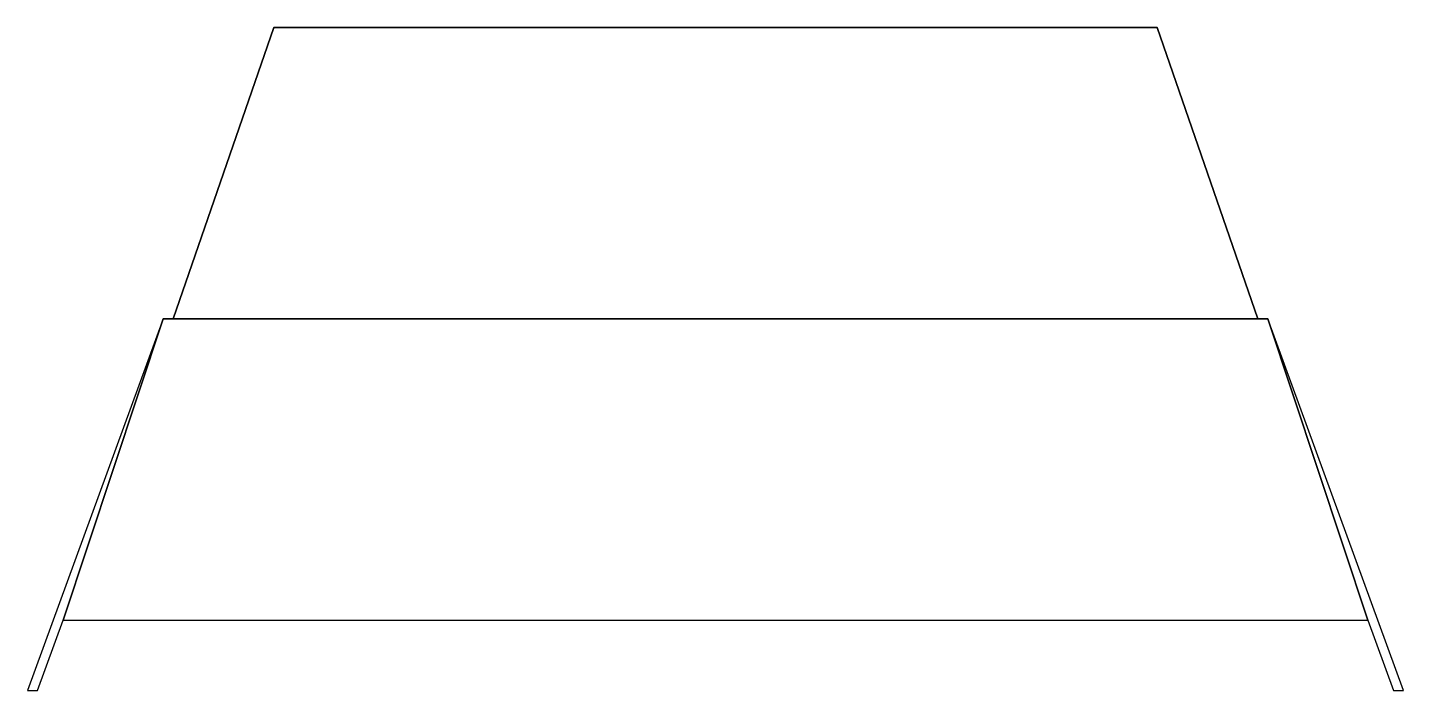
# Model space of a CAD drawing. Extents: x -0.69 to 0.69, y 0.01 to 0.67.
import ezdxf

# ---------------------------------------------------------------- set-up
doc = ezdxf.new("R2010")
doc.units = 0
doc.layers.add('INSIDE', color=3, linetype='CONTINUOUS')

msp = doc.modelspace()

# ---------------------------------------------------------------- linework, layer by layer
at = {"layer": 'INSIDE'}
for points in [[(0.54, 0.38, 0.59), (0.44, 0.67, 0.59), (-0.44, 0.67, 0.59), (-0.54, 0.38, 0.59)], [(-0.44, 0.67, 0.59), (-0.44, 0.67, 1.1), (-0.54, 0.38, 1.11), (-0.54, 0.38, 0.59)], [(0.44, 0.67, 0.59), (0.44, 0.67, 1.1), (-0.44, 0.67, 1.1), (-0.44, 0.67, 0.59)], [(0.54, 0.38, 0.59), (0.54, 0.38, 1.11), (0.44, 0.67, 1.1), (0.44, 0.67, 0.59)], [(-0.6496, 0.08, 0.59), (-0.55, 0.38, 0.59), (-0.6852, 0.01, 0.59), (-0.6752, 0.01, 0.59)], [(-0.55, 0.38, 0.59), (-0.6496, 0.08, 0.59), (0.6496, 0.08, 0.59), (0.55, 0.38, 0.59)], [(0.509, 0.38, 1.209), (-0.509, 0.38, 1.209), (-0.55, 0.38, 1.11), (0.55, 0.38, 1.11)], [(-0.54, 0.38, 0.59), (-0.54, 0.38, 1.11), (-0.55, 0.38, 1.11), (-0.55, 0.38, 0.59)], [(0.41, 0.38, 1.25), (-0.41, 0.38, 1.25), (-0.509, 0.38, 1.209), (0.509, 0.38, 1.209)], [(0.55, 0.38, 0.59), (0.55, 0.38, 1.11), (0.54, 0.38, 1.11), (0.54, 0.38, 0.59)], [(0.6752, 0.01, 0.59), (0.6852, 0.01, 0.59), (0.55, 0.38, 0.59), (0.6496, 0.08, 0.59)]]:
    msp.add_3dface(points, dxfattribs=at)

doc.saveas('drawing.dxf')
